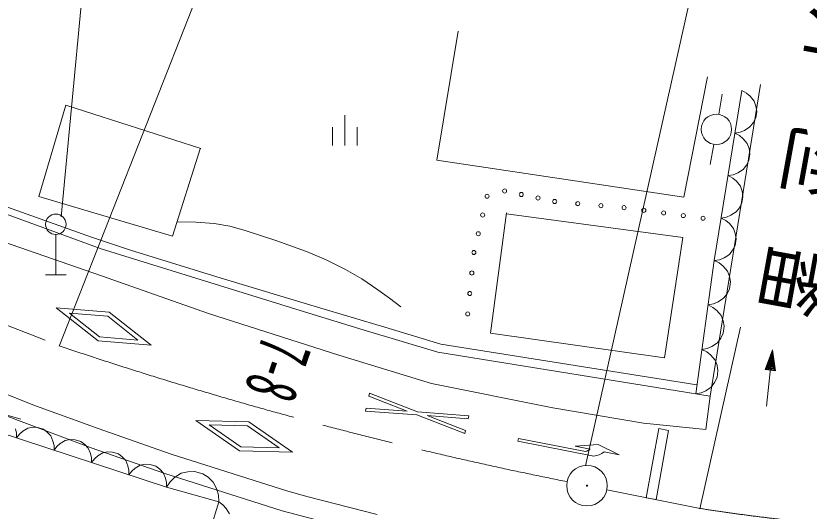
# Model space of a CAD drawing. Units: millimetres, scale not verified. Extents: x 40000 to 680000, y 20000 to 380000.
# Drawn here: x 236470 to 275364, y 270838 to 295110 of the extents above; entities that cross this region are included whole.
import ezdxf
from ezdxf.enums import TextEntityAlignment as Align

# ---------------------------------------------------------------- set-up
doc = ezdxf.new("R2010")
doc.units = ezdxf.units.MM
doc.header["$LTSCALE"] = 1000
doc.linetypes.add('CHAIN', pattern=[18.5, 12, -1.5, 3.5, -1.5])
doc.layers.add('S-BGD', color=7, linetype='Continuous', lineweight=13)
doc.styles.add('@ＭＳ ゴシック', font='')
doc.styles.add('ＭＳ ゴシック', font='')
doc.styles.get('@ＭＳ ゴシック').set_extended_font_data('@MS Gothic')
doc.styles.get('ＭＳ ゴシック').set_extended_font_data('MS Gothic')

msp = doc.modelspace()

# ---------------------------------------------------------------- linework, layer by layer
at = {"layer": 'S-BGD'}
for p, q in [((254916, 320382), (238587, 278921)), ((272418, 308872), (264400, 273065)), ((240695, 306484), (238693, 285256)), ((257118, 288036), (258152, 294365)), ((270380, 292125), (269217, 286226)), ((272975, 291754), (270515, 276474)), ((270715, 283122), (272064, 291449)), ((272290, 291327), (272064, 291449)), ((272474, 291174), (272290, 291327)), ((270941, 290287), (271105, 291274)), ((272670, 290934), (272474, 291174)), ((272758, 290685), (272670, 290934)), ((238916, 290735), (237601, 286261)), ((245538, 288611), (238916, 290735)), ((272796, 290428), (272758, 290685)), ((252597, 290250), (252597, 288750)), ((272744, 290105), (272796, 290428)), ((272464, 289664), (272626, 289873)), ((272626, 289873), (272744, 290105)), ((251997, 289654), (251997, 288754)), ((253197, 289654), (253197, 288754)), ((271727, 289367), (271979, 289406)), ((271953, 289245), (271727, 289367)), ((271979, 289406), (272202, 289498)), ((272202, 289498), (272464, 289664)), ((272136, 289092), (271953, 289245)), ((272333, 288852), (272136, 289092)), ((270687, 288809), (270515, 287824)), ((272420, 288603), (272333, 288852)), ((272459, 288346), (272420, 288603)), ((244147, 284314), (245513, 288586)), ((272406, 288023), (272459, 288346)), ((269217, 286226), (257118, 288036)), ((272289, 287791), (272406, 288023)), ((271865, 287417), (272127, 287582)), ((272127, 287582), (272289, 287791)), ((271390, 287285), (271642, 287325)), ((271615, 287163), (271390, 287285)), ((271799, 287011), (271615, 287163)), ((271642, 287325), (271865, 287417)), ((232771, 286901), (240171, 284260)), ((271995, 286771), (271799, 287011)), ((272083, 286521), (271995, 286771)), ((237601, 286261), (244147, 284314)), ((272069, 285941), (272121, 286264)), ((272121, 286264), (272083, 286521)), ((271951, 285709), (272069, 285941)), ((240648, 283693), (235477, 285578)), ((271527, 285335), (271789, 285501)), ((271789, 285501), (271951, 285709)), ((259744, 279553), (260519, 285452)), ((260519, 285409), (269174, 284245)), ((271052, 285204), (271304, 285243)), ((271278, 285082), (271052, 285204)), ((271304, 285243), (271527, 285335)), ((244370, 285010), (245289, 285003)), ((245289, 285003), (246201, 284934)), ((246201, 284934), (246954, 284797)), ((246954, 284797), (247708, 284599)), ((271462, 284929), (271278, 285082)), ((271658, 284689), (271462, 284929)), ((238428, 284393), (238428, 282421)), ((247708, 284599), (249223, 284108)), ((271745, 284440), (271658, 284689)), ((271784, 284182), (271745, 284440)), ((235861, 284033), (240675, 282369)), ((240171, 284260), (242098, 283627)), ((249223, 284108), (250712, 283563)), ((269174, 284245), (268269, 278347)), ((271732, 283860), (271784, 284182)), ((250616, 280609), (240648, 283693)), ((242098, 283627), (246532, 282253)), ((250712, 283563), (251686, 283151)), ((271452, 283419), (271614, 283628)), ((271614, 283628), (271732, 283860)), ((251686, 283151), (252636, 282683)), ((270715, 283122), (270967, 283161)), ((270967, 283161), (271190, 283253)), ((271190, 283253), (271452, 283419)), ((269806, 276589), (270715, 283122)), ((270953, 283000), (270715, 283122)), ((271148, 282845), (270953, 283000)), ((271358, 282600), (271148, 282845)), ((237918, 282421), (238931, 282421)), ((240675, 282369), (245919, 280531)), ((252636, 282683), (253436, 282215)), ((271455, 282342), (271358, 282600)), ((246532, 282253), (251266, 280837)), ((253436, 282215), (254212, 281691)), ((271454, 281737), (271501, 282075)), ((271501, 282075), (271455, 282342)), ((254212, 281691), (254785, 281273)), ((271337, 281492), (271454, 281737)), ((254785, 281273), (255352, 280845)), ((270904, 281092), (271173, 281271)), ((271173, 281271), (271337, 281492)), ((251266, 280837), (254566, 279860)), ((270412, 280944), (270674, 280991)), ((270650, 280822), (270412, 280944)), ((270845, 280667), (270650, 280822)), ((270674, 280991), (270904, 281092)), ((240498, 279188), (238448, 280803)), ((238448, 280803), (241049, 280584)), ((239095, 280548), (240575, 279382)), ((240972, 280389), (239095, 280548)), ((241049, 280584), (243099, 278969)), ((245919, 280531), (252304, 278481)), ((253495, 279717), (250616, 280609)), ((271055, 280422), (270845, 280667)), ((271152, 280164), (271055, 280422)), ((242452, 279224), (240972, 280389)), ((271198, 279897), (271152, 280164)), ((257164, 278631), (253495, 279717)), ((254566, 279860), (257311, 279015)), ((271995, 279846), (270003, 270949)), ((271151, 279559), (271198, 279897)), ((240575, 279382), (242452, 279224)), ((268269, 278347), (259744, 279553)), ((270870, 279093), (271034, 279315)), ((271034, 279315), (271151, 279559)), ((243099, 278969), (240498, 279188)), ((257311, 279015), (269858, 277034)), ((270371, 278813), (270601, 278914)), ((270601, 278914), (270870, 279093)), ((252304, 278481), (256856, 277096)), ((270515, 276474), (257164, 278631)), ((270109, 278766), (270371, 278813)), ((270347, 278644), (270109, 278766)), ((270542, 278490), (270347, 278644)), ((270752, 278244), (270542, 278490)), ((273571, 278740), (273214, 277773)), ((273254, 277794), (273560, 278636)), ((273270, 275985), (273571, 278740)), ((273295, 277827), (273549, 278536)), ((273549, 278536), (273643, 277789)), ((273560, 278638), (273677, 277748)), ((273711, 277719), (273571, 278740)), ((270849, 277986), (270752, 278244)), ((273337, 277861), (273538, 278437)), ((273378, 277894), (273527, 278335)), ((273420, 277927), (273516, 278236)), ((273461, 277960), (273505, 278134)), ((273486, 277957), (273505, 278134)), ((273505, 278134), (273511, 277955)), ((273516, 278236), (273544, 277913)), ((273527, 278335), (273577, 277872)), ((273538, 278437), (273610, 277831)), ((270848, 277381), (270895, 277719)), ((270895, 277719), (270849, 277986)), ((273214, 277773), (273711, 277719)), ((273677, 277748), (273254, 277794)), ((273643, 277789), (273295, 277827)), ((273610, 277831), (273337, 277861)), ((273577, 277872), (273378, 277894)), ((273544, 277913), (273420, 277927)), ((273511, 277955), (273461, 277960)), ((270731, 277137), (270848, 277381)), ((256856, 277096), (262793, 275897)), ((270567, 276916), (270731, 277137)), ((237309, 276053), (235878, 276613)), ((253772, 276473), (253805, 276620)), ((253805, 276620), (256161, 275703)), ((269806, 276589), (270068, 276635)), ((270068, 276635), (270298, 276737)), ((270298, 276737), (270567, 276916)), ((255653, 275741), (253772, 276473)), ((270296, 274832), (270515, 276474)), ((240506, 274884), (237309, 276053)), ((253606, 275743), (253640, 275890)), ((255653, 275741), (253640, 275890)), ((262793, 275897), (267235, 275151)), ((235528, 275677), (240166, 273943)), ((235751, 275615), (236714, 275343)), ((253606, 275743), (256127, 275556)), ((256127, 275556), (258483, 274638)), ((256161, 275703), (258682, 275516)), ((256636, 275518), (258516, 274785)), ((256636, 275518), (258648, 275369)), ((258682, 275516), (258648, 275369)), ((234667, 275034), (243854, 272009)), ((247432, 273794), (245290, 275286)), ((245290, 275286), (247899, 275220)), ((245951, 275069), (247497, 273993)), ((247834, 275021), (245951, 275069)), ((249380, 273945), (247834, 275021)), ((247899, 275220), (250041, 273729)), ((267235, 275151), (270296, 274832)), ((236505, 274663), (236454, 274878)), ((236504, 274429), (236505, 274663)), ((236648, 274616), (236504, 274429)), ((236812, 274761), (236648, 274616)), ((237058, 274904), (236812, 274761)), ((237296, 274947), (237058, 274904)), ((237535, 274945), (237296, 274947)), ((237820, 274851), (237535, 274945)), ((238013, 274711), (237820, 274851)), ((238179, 274535), (238013, 274711)), ((244085, 273638), (240506, 274884)), ((258483, 274638), (258516, 274785)), ((267371, 271494), (267987, 274883)), ((268473, 274794), (267857, 271405)), ((267987, 274883), (268473, 274794)), ((238291, 274273), (238179, 274535)), ((238343, 274058), (238291, 274273)), ((238895, 274299), (238650, 274155)), ((239134, 274342), (238895, 274299)), ((239372, 274340), (239134, 274342)), ((239657, 274246), (239372, 274340)), ((239850, 274106), (239657, 274246)), ((261108, 274406), (261079, 274259)), ((261079, 274259), (264810, 273535)), ((264396, 273768), (261108, 274406)), ((238342, 273824), (238343, 274058)), ((238485, 274011), (238342, 273824)), ((238650, 274155), (238485, 274011)), ((240016, 273930), (239850, 274106)), ((240129, 273668), (240016, 273930)), ((240166, 273943), (243768, 272689)), ((247497, 273993), (249380, 273945)), ((265022, 274105), (263885, 274020)), ((263885, 274020), (264621, 273877)), ((266045, 273601), (265022, 274105)), ((240180, 273453), (240129, 273668)), ((240179, 273219), (240180, 273453)), ((240487, 273550), (240322, 273406)), ((240733, 273694), (240487, 273550)), ((240971, 273737), (240733, 273694)), ((241210, 273735), (240971, 273737)), ((241495, 273641), (241210, 273735)), ((241688, 273501), (241495, 273641)), ((241854, 273324), (241688, 273501)), ((249798, 271809), (244085, 273638)), ((250041, 273729), (247432, 273794)), ((266045, 273601), (265309, 273743)), ((240322, 273406), (240179, 273219)), ((241966, 273063), (241854, 273324)), ((242017, 272848), (241966, 273063)), ((242570, 273088), (242325, 272945)), ((242809, 273132), (242570, 273088)), ((243047, 273130), (242809, 273132)), ((243332, 273036), (243047, 273130)), ((243525, 272896), (243332, 273036)), ((242017, 272614), (242017, 272848)), ((242160, 272801), (242017, 272614)), ((242325, 272945), (242160, 272801)), ((243691, 272719), (243525, 272896)), ((243804, 272458), (243691, 272719)), ((243768, 272689), (249521, 270848)), ((244583, 272696), (244255, 272484)), ((244907, 272772), (244583, 272696)), ((245234, 272784), (244907, 272772)), ((245631, 272674), (245234, 272784)), ((245905, 272495), (245631, 272674)), ((243855, 272243), (243804, 272458)), ((244038, 272275), (243854, 272009)), ((244255, 272484), (244038, 272275)), ((246144, 272263), (245905, 272495)), ((246316, 271912), (246144, 272263)), ((243854, 272009), (243855, 272243)), ((243854, 272009), (246415, 271299)), ((246400, 271620), (246316, 271912)), ((246415, 271299), (246400, 271620)), ((250795, 271542), (249798, 271809)), ((254178, 270676), (250795, 271542)), ((267857, 271405), (267371, 271494)), ((246415, 271299), (245806, 269296)), ((246621, 271149), (246415, 271299)), ((246781, 270974), (246621, 271149)), ((246942, 270712), (246781, 270974)), ((249521, 270848), (253964, 269698))]:
    msp.add_line(p, q, dxfattribs=at)
at = {"layer": 'S-BGD', "linetype": 'CHAIN'}
for p, q in [((209522, 290386), (238598, 278938)), ((265451, 271890), (270017, 270970))]:
    msp.add_line(p, q, dxfattribs=at)
at = {"layer": 'S-BGD'}
for centre, radius in [((270817, 289548), 746), ((259572, 286270), 99.5), ((260433, 286528), 99.5), ((261251, 286356), 99.5), ((262070, 286184), 99.5), ((262888, 286011), 99.5), ((264021, 285911), 99.5), ((265155, 285810), 99.5), ((266289, 285710), 99.5), ((267258, 285580), 99.5), ((268227, 285451), 99.5), ((238428, 284896), 502), ((259357, 285352), 99.5), ((269195, 285322), 99.5), ((270164, 285192), 99.5), ((259141, 284433), 99.5), ((258926, 283515), 99.5), ((258826, 282510), 99.5), ((258725, 281505), 99.5), ((258624, 280501), 99.5), ((264471, 272087), 995), ((264471, 272087), 30)]:
    msp.add_circle(centre, radius, dxfattribs=at)
at = {"layer": 'S-BGD', "linetype": 'CHAIN'}
for centre, radius, start, end in [((302602, 468421), 200000, 251.33582, 258.72247), ((283996, 359878), 90000, 261.06409, 279.71118)]:
    msp.add_arc(centre, radius, start, end, dxfattribs=at)
at = {"layer": 'S-BGD'}
for centre, radius, start, end in [((264298, 274258), 500, 281.4102, 310.3652), ((264687, 274527), 1000, 277.0188, 308.3969)]:
    msp.add_arc(centre, radius, start, end, dxfattribs=at)

# ---------------------------------------------------------------- texts
at = {"layer": 'S-BGD', "style": 'ＭＳ ゴシック', "width": 0.55}
msp.add_text('7-8', height=2566, rotation=251.2, dxfattribs=at).set_placement((247868, 279795), align=Align.BOTTOM_LEFT)
at = {"layer": 'S-BGD', "insert": (275827, 280110), "char_height": 2493, "attachment_point": 7, "rotation": 79.7, "style": '@ＭＳ ゴシック'}
msp.add_mtext('\\T1.74;細利大橋', dxfattribs=at)

doc.saveas('drawing.dxf')
